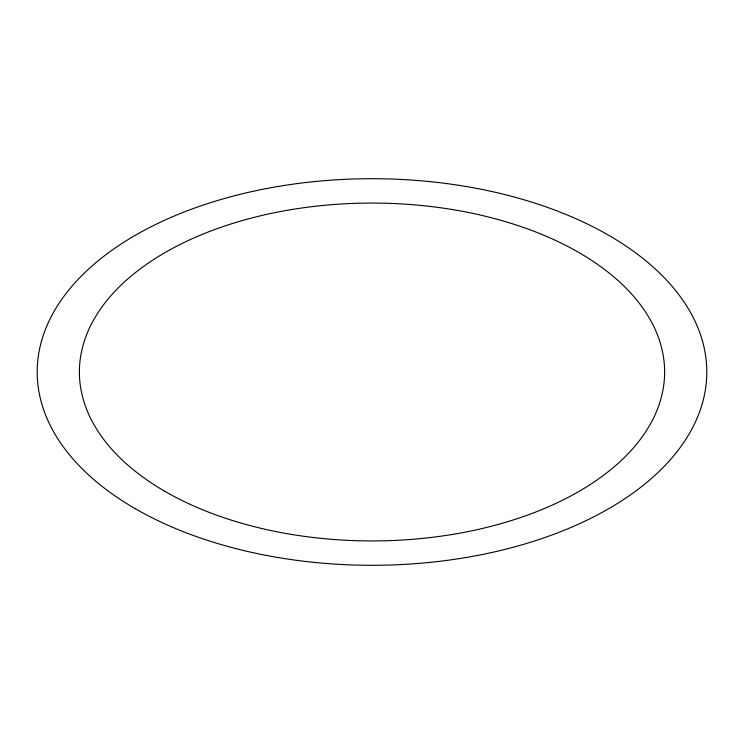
<?xml version="1.0" encoding="UTF-8"?>
<svg xmlns="http://www.w3.org/2000/svg" width="744" height="744" viewBox="0 0 744 744"><rect width="100%" height="100%" fill="white"/><g stroke="black" fill="none" stroke-linecap="round" stroke-linejoin="round"><path stroke-width="1.12" d="M135.259 508.682A334.8 193.291 0 0 0 695.389 422.025A334.8 193.291 0 0 0 285.352 185.293A334.8 193.291 0 0 0 135.259 508.682M165.094 491.459A292.615 168.944 0 0 0 654.646 415.729A292.615 168.944 0 0 0 296.27 208.813A292.615 168.944 0 0 0 165.094 491.459"/></g></svg>
